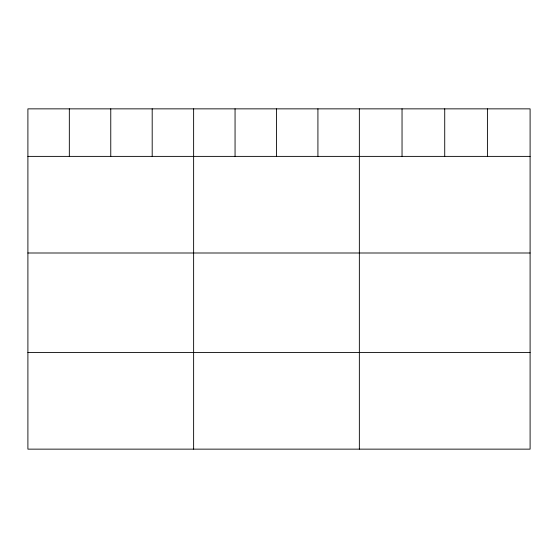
<?xml version="1.0" encoding="UTF-8"?>
<svg xmlns="http://www.w3.org/2000/svg" width="558" height="558" viewBox="0 0 558 558"><rect width="100%" height="100%" fill="white"/><g stroke="black" fill="none" stroke-linecap="round" stroke-linejoin="round"><path stroke-width="0.84" d="M530.1 156.386L530.1 449.141L27.9 449.141L27.9 108.859L530.1 108.859L530.1 156.386L27.9 156.386M27.9 252.997L530.1 252.997M27.9 352.53L530.1 352.53M487.413 108.859L487.413 156.386M444.726 108.859L444.726 156.386M402.039 108.859L402.039 156.386M359.352 108.859L359.352 449.141M317.921 108.859L317.921 156.386M276.489 108.859L276.489 156.386M235.058 108.859L235.058 156.386M193.626 108.859L193.626 449.141M152.195 108.859L152.195 156.386M110.763 108.859L110.763 156.386M69.332 108.859L69.332 156.386"/></g></svg>
